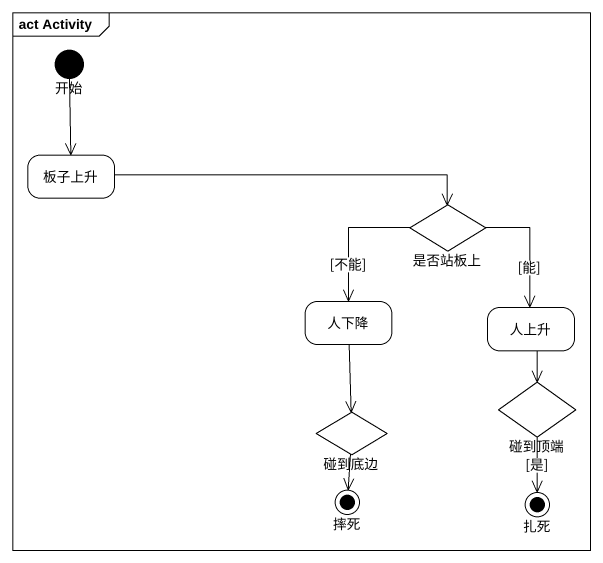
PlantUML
@startuml
mainframe act Activity
hide empty description
state 开始 <<start>>
state 板子上升
state 是否站板上 <<choice>>
state 人下降
state 人上升
state 碰到顶端 <<choice>>
state 碰到底边 <<choice>>
state 摔死 <<end>>
state 扎死 <<end>>
开始 --> 板子上升
板子上升 -right-> 是否站板上
是否站板上 --> 人下降 : [不能]
是否站板上 --> 人上升 : [能]
人下降 --> 碰到底边
人上升 --> 碰到顶端
碰到顶端 --> 扎死 : [是]
碰到底边 --> 摔死
@enduml
